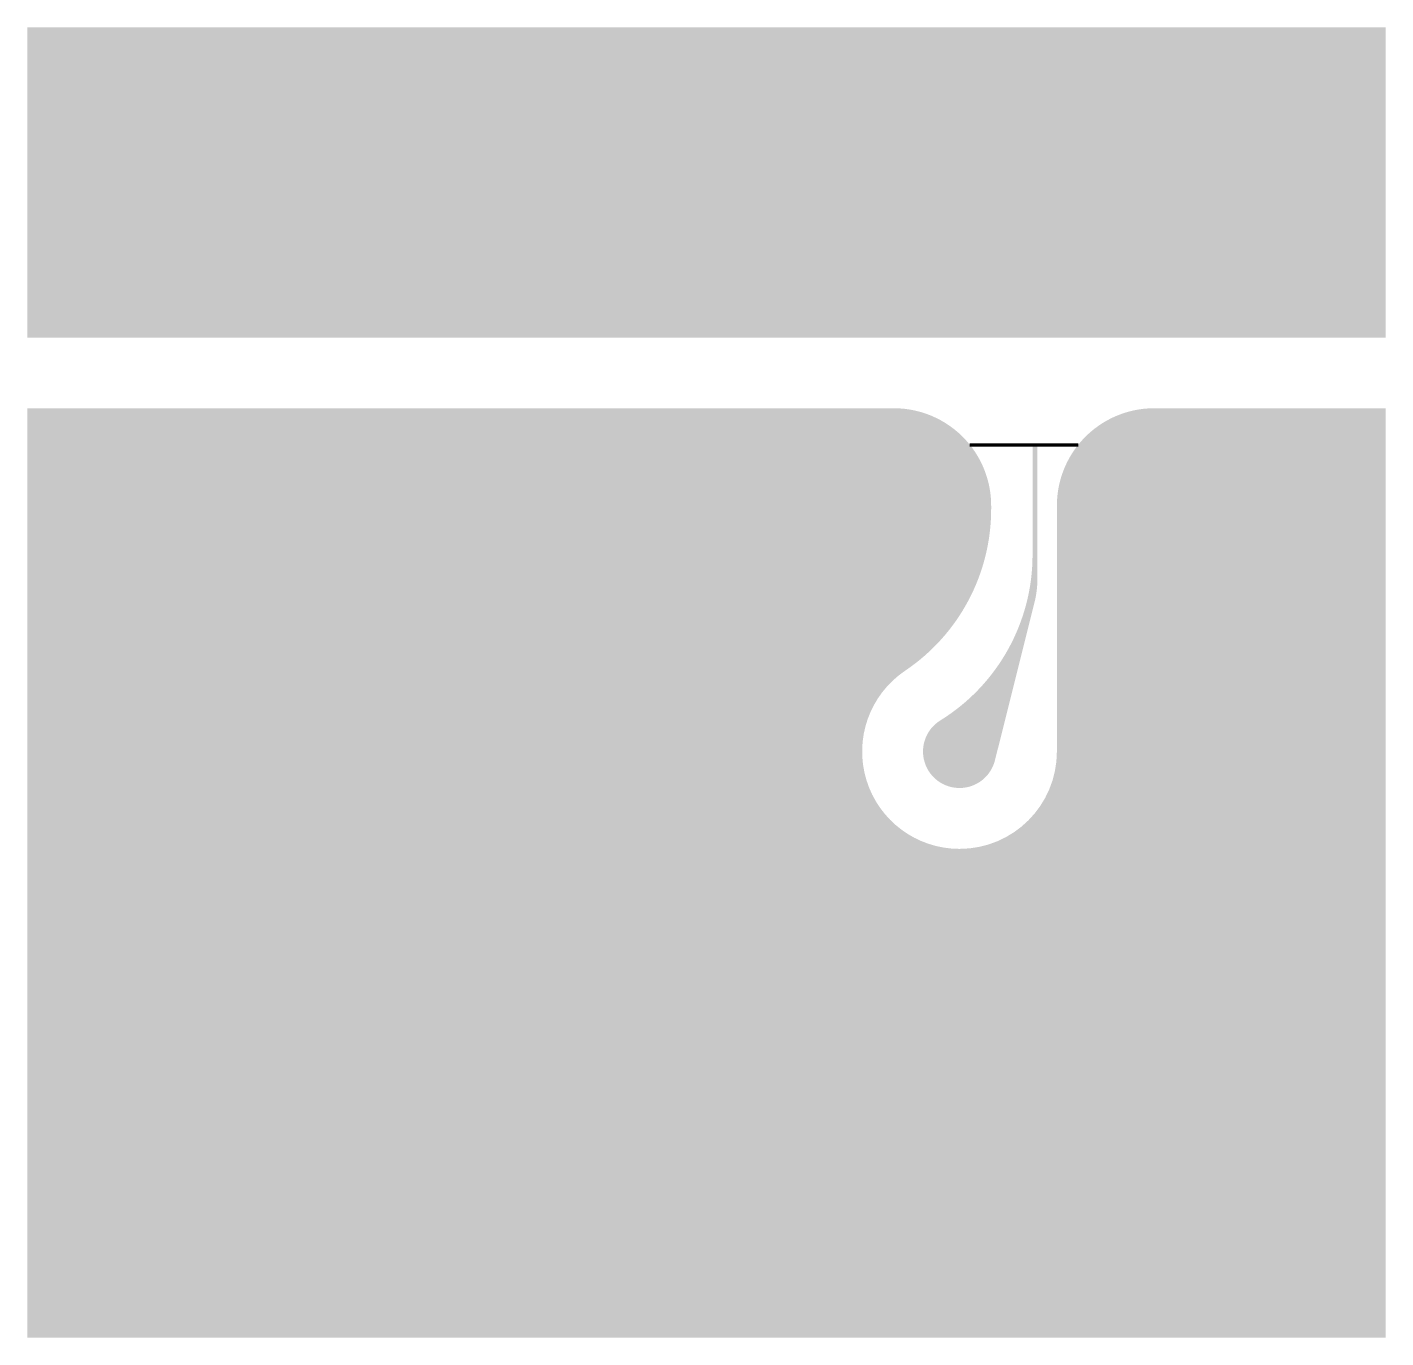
# Model space of a CAD drawing. Header units: millimetres. Extents: x -135200 to 143861, y -55416 to 213756.
import ezdxf

# ---------------------------------------------------------------- set-up
doc = ezdxf.new("R2010")
doc.units = ezdxf.units.MM
for name, color, linetype, lineweight, true_color in [('Buildings', 134, 'Continuous', 25, 0x008080), ('Hardstand', 54, 'Continuous', 100, 0x808000), ('Hatch', 7, 'Continuous', 25, 0x000000), ('Islands', 252, 'Continuous', 25, 0xa0a0a4), ('Land', 94, 'Continuous', 100, 0x008000), ('Road Markings', 252, 'Continuous', 200, 0xa0a0a4)]:
    doc.layers.add(name, color=color, linetype=linetype, lineweight=lineweight, true_color=true_color)

msp = doc.modelspace()

# ---------------------------------------------------------------- hatches: boundary and pattern name
at = {"layer": 'Buildings'}
h = msp.add_hatch(color=256, dxfattribs=at)
edge = h.paths.add_edge_path()
edge.add_line((-135200, 16000), (54799.99999999999, 16000))
edge.add_arc((54799.99999999999, 26000), 10000, 270, 0)
edge.add_line((64800, 26000.00000000001), (64800, 40000.00000000005))
edge.add_arc((59800, 40000.00000000005), 5000, 0, 90)
edge.add_line((59800, 45000.00000000003), (-135200, 45000.00000000003))
edge.add_line((-135200, 45000.00000000003), (-135200, 16000))
at = {"layer": 'Hardstand'}
h = msp.add_hatch(color=256, dxfattribs=at)
edge = h.paths.add_edge_path()
edge.add_line((-135200, 16000), (54799.99999999999, 16000))
edge.add_arc((54799.99999999999, 26000), 10000, 270, 0)
edge.add_line((64800, 26000.00000000001), (64800, 40000.00000000005))
edge.add_arc((59800, 40000.00000000005), 5000, 0, 90)
edge.add_line((59800, 45000.00000000003), (56300, 45000.00000000003))
edge.add_arc((56299.99999999999, 65000.00000000004), 20000, 270, 0)
edge.add_line((76299.99999999999, 65000.00000000003), (79800, 45657.32955932616))
edge.add_line((79800, 45657.32955932616), (79800.00000000003, -55415.94696044923))
edge.add_line((79800.00000000003, -55415.94696044923), (-135200, -55415.94696044923))
edge.add_line((-135200, -55415.94696044923), (-135200, 16000))
at = {"layer": 'Hatch'}
h = msp.add_hatch(color=256, dxfattribs=at)
h.paths.add_polyline_path([(9800, 0), (9800, -15000), (9900.000000000002, -15000), (9900.000000000002, 0)])
h.paths.add_polyline_path([(-9.151e-13, 0), (0, -15000), (100.0000000000014, -15000), (100.0000000000014, 0)])
h.paths.add_polyline_path([(7000, 0), (7100.000000000001, 0), (7100.000000000002, -15000), (7000, -15000)])
h.paths.add_polyline_path([(2800.000000000001, 0), (2900.000000000003, 0), (2900.000000000003, -15000), (2800.000000000001, -15000)])
h.paths.add_polyline_path([(3500, 0), (3600.000000000001, 0), (3600.000000000002, -15000), (3500, -15000)])
h.paths.add_polyline_path([(6300.000000000001, -15000), (6400.000000000002, -15000), (6400.000000000002, 0), (6300.000000000001, 0)])
at = {"layer": 'Islands'}
h = msp.add_hatch(color=256, dxfattribs=at)
edge = h.paths.add_edge_path()
edge.add_line((72299.99999999999, 128000.0000000001), (72299.99999999999, 100467.3739027046))
edge.add_arc((52299.99999999956, 100467.3739027046), 20000.00000000042, 345.9340619692202, 0, ccw=False)
edge.add_line((71700.33342865972, 95606.60617971804), (63575.12503574739, 63177.2121038801))
edge.add_arc((56299.99999999999, 65000.00000000004), 7500, 121.75686385929723, 345.9340619692201, ccw=False)
edge.add_arc((31299.99999999998, 105388.7360535088), 40000, 301.7568638592971, 0)
edge.add_line((71299.99999999999, 105388.7360535088), (71299.99999999999, 128000.0000000001))
edge.add_line((71299.99999999999, 128000.0000000001), (72299.99999999999, 128000.0000000001))
at = {"layer": 'Land'}
msp.add_hatch(color=256, dxfattribs=at).paths.add_polyline_path([(143860.8535472501, 150000.0000000001), (143860.8535472501, 213755.75535236698), (-135200, 213755.75535236698), (-135200, 150000.0000000001)])
h = msp.add_hatch(color=256, dxfattribs=at)
edge = h.paths.add_edge_path()
edge.add_line((62799.99999999999, 115500.0000000001), (62799.99999999999, 114777.0027221407))
edge.add_arc((22799.99999999998, 114777.0027221407), 40000, 303.9406148259853, 0, ccw=False)
edge.add_arc((56299.99999999999, 65000.00000000004), 20000, 123.9406148259853, 270)
edge.add_line((56300, 45000.00000000003), (-135200, 45000.00000000003))
edge.add_line((-135200, 45000.00000000003), (-135200, 135500.00000000006))
edge.add_line((-135200, 135500.0000000001), (42799.99999999999, 135500.0000000001))
edge.add_arc((42799.99999999999, 115500.0000000001), 20000, 38.68218745348946, 90, ccw=False)
edge.add_arc((42799.99999999999, 115500.0000000001), 20000, 0, 38.68218745348946, ccw=False)
h = msp.add_hatch(color=256, dxfattribs=at)
edge = h.paths.add_edge_path()
edge.add_line((76299.99999999999, 65000.00000000004), (76299.99999999999, 115500.0000000001))
edge.add_arc((96299.99999999999, 115500.0000000001), 20000, 141.31781254651062, 180, ccw=False)
edge.add_arc((96299.99999999999, 115500.0000000001), 20000, 90, 141.31781254651062, ccw=False)
edge.add_line((96299.99999999999, 135500.0000000001), (143860.8535472501, 135500.0000000001))
edge.add_line((143860.8535472501, 135500.0000000001), (143860.8535472501, -55415.946960449226))
edge.add_line((143860.8535472501, -55415.946960449226), (79800.00000000001, -55415.946960449226))
edge.add_line((79800.00000000003, -55415.94696044923), (79800, 45657.32955932616))
edge.add_line((79800, 45657.32955932616), (76299.99999999999, 65000.00000000003))

# ---------------------------------------------------------------- linework, layer by layer
at = {"layer": 'Road Markings'}
msp.add_line((58412.49499599597, 128000.0000000001), (80687.50500400398, 128000.0000000001), dxfattribs=at)

doc.saveas('drawing.dxf')
